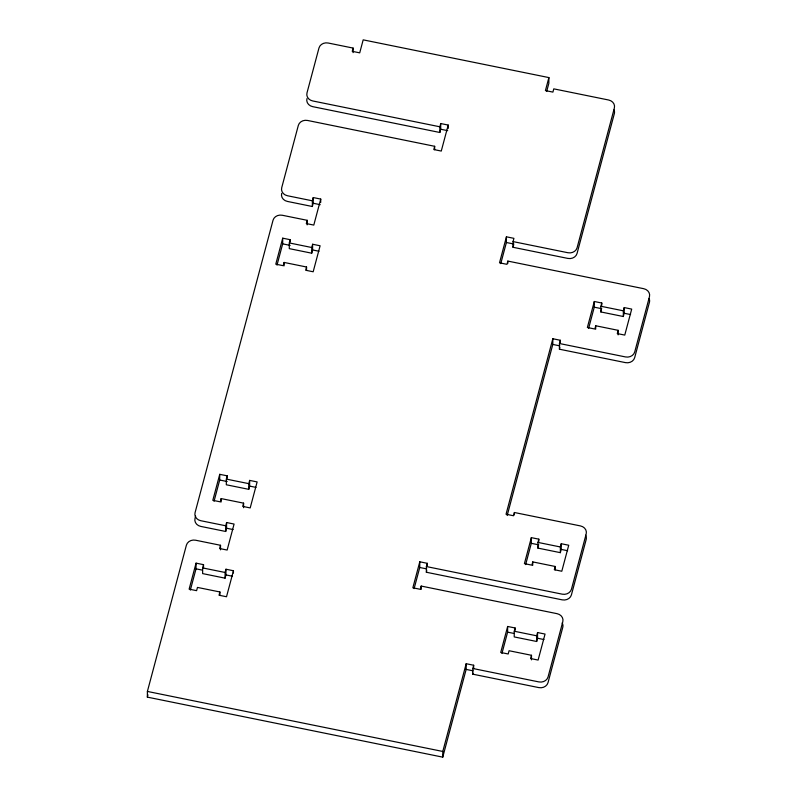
<?xml version="1.0" encoding="UTF-8"?>
<svg xmlns="http://www.w3.org/2000/svg" width="797" height="797" viewBox="0 0 797 797"><rect width="100%" height="100%" fill="white"/><g stroke="black" fill="none" stroke-linecap="round" stroke-linejoin="round"><path stroke-width="1.2" d="M473.637 668.653L473.667 665.236L466.185 663.722L466.145 669.41L442.753 757.15L147.355 697.126L147.395 691.437L186.388 545.198A7.681 6.675 0.4 0 1 195.604 540.217L220.53 545.287L220.5 549.83M190.344 590.109L196.022 568.839L196.062 563.15L203.534 564.665L203.514 568.082M203.534 564.665L202.667 567.922L202.627 573.601L225.063 578.164L225.93 574.916L225.969 569.227L233.451 570.752L233.431 573.023M214.034 501.283L219.703 480.013L219.743 474.325L227.225 475.839L227.205 478.12M219.882 595.389L219.902 591.972L197.467 587.419L196.6 590.667L189.128 589.142L196.062 563.15M221.128 502L221.158 498.593L243.593 503.146L243.563 507.699M225.063 578.164L225.103 572.475L225.969 569.227M195.624 516.107L195.016 518.389A7.681 6.675 0.4 0 0 200.764 526.409L225.69 531.469L225.73 525.781L226.597 522.533L234.079 524.057L227.145 550.05L219.663 548.535L220.53 545.287M227.225 475.839L226.358 479.097L226.318 484.775L248.754 489.338L249.62 486.09L249.66 480.402L257.132 481.926L250.198 507.918L242.726 506.404L243.593 503.146M225.69 531.469L226.557 528.222L226.597 522.533M248.754 489.338L248.794 483.649L249.66 480.402M276.997 265.132L282.676 243.862L282.716 238.173L290.188 239.698L290.178 241.969M284.101 265.859L284.121 262.442L306.556 267.005L306.536 270.412M290.188 239.698L289.321 242.946L289.281 248.634L311.717 253.197L312.583 249.939L312.623 244.251L320.105 245.775L313.171 271.777L305.689 270.253L306.556 267.005M307.154 224.864L307.184 220.311L282.258 215.25A7.681 6.675 0.4 0 0 273.042 220.221L195.056 512.7A7.681 6.675 0.4 0 0 200.804 520.72L225.73 525.781M311.717 253.197L311.757 247.508L312.623 244.251M281.67 193.412A7.681 6.675 0.4 0 0 287.418 201.432L312.344 206.503L312.384 200.814L313.251 197.566L320.733 199.081L320.703 202.498M312.344 206.503L313.211 203.255L313.251 197.566M353.081 52.632L353.111 48.079L328.185 43.018A7.681 6.675 0.4 0 0 318.969 47.989L306.984 92.94A7.681 6.675 0.4 0 0 312.733 100.96L439.864 126.793L439.824 132.481L312.693 106.649A7.681 6.675 0.4 0 1 306.945 98.629M414.111 588.604L419.75 567.484L419.79 561.795L427.262 563.31L427.252 565.591M421.175 589.471L421.195 586.064L557.053 613.67A7.681 6.675 0.4 0 1 562.802 621.69L548.067 676.932A7.681 6.675 0.4 0 1 538.852 681.913L472.8 668.484L473.667 665.236M585.576 535.195A7.681 6.675 0.4 0 1 586.154 539.629L571.419 594.881A7.681 6.675 0.4 0 1 562.214 599.852L426.355 572.246L426.395 566.557L427.262 563.31M434.634 149.706L434.664 146.299L307.532 120.457A7.681 6.675 0.4 0 0 298.317 125.438L281.71 187.723A7.681 6.675 0.4 0 0 287.458 195.743L312.384 200.814M439.824 132.481L440.691 129.234L440.731 123.545L448.203 125.069L448.183 128.476M442.753 757.15L442.793 751.461L466.185 663.722M562.174 622.935A7.681 6.675 0.4 0 1 562.762 627.378L548.027 682.621A7.681 6.675 0.4 0 1 538.812 687.602L472.76 674.172L472.8 668.484M500.765 263.628L506.394 242.507L506.434 236.819L513.916 238.343L513.049 241.591L513.009 247.279L567.853 258.417A7.681 6.675 0.4 0 0 577.058 253.446L614.318 113.712A7.681 6.675 0.4 0 0 614.049 109.906M507.838 263.359L507.848 261.087L643.707 288.693A7.681 6.675 0.4 0 1 649.455 296.713L634.721 351.955A7.681 6.675 0.4 0 1 625.506 356.936L559.454 343.517L560.321 340.269L552.839 338.745L506.045 514.234L513.527 515.749L514.394 512.501L580.445 525.92A7.681 6.675 0.4 0 1 586.193 533.94L571.459 589.192A7.681 6.675 0.4 0 1 562.254 594.173L426.395 566.557M501.941 653.43L507.609 632.151L507.649 626.472L515.131 627.986L515.111 630.258M514.374 514.772L514.394 512.501M515.131 627.986L514.264 631.234L514.224 636.923L536.66 641.485L537.527 638.238L537.567 632.549L545.048 634.063L538.114 660.065L530.633 658.541L531.499 655.293L509.064 650.731L508.197 653.988L500.725 652.464L507.649 626.472M525.631 564.605L531.3 543.325L531.34 537.646L538.812 539.161L538.802 541.432M531.469 659.846L531.499 655.293M532.725 565.322L532.755 561.905L555.19 566.468L555.16 569.885M536.66 641.485L536.7 635.797L537.567 632.549M555.19 566.468L554.323 569.716L561.795 571.24L568.729 545.238L561.247 543.723L561.208 549.412L560.341 552.66L537.905 548.097L537.945 542.408L538.812 539.161M353.111 48.079L352.244 51.327L359.716 52.851L363.183 39.85L548.894 77.588L548.854 83.277L546.692 91.396M507.181 515.529L552.799 344.434L552.839 338.745M649.137 298.596A7.681 6.675 0.4 0 1 649.416 302.402L634.681 357.644A7.681 6.675 0.4 0 1 625.466 362.625L559.414 349.206L559.454 343.517M560.301 342.541L560.321 340.269M560.341 552.66L560.381 546.971L561.247 543.723M588.594 328.454L594.263 307.184L594.303 301.495L601.785 303.019L601.765 305.291M595.698 329.171L595.718 325.764L618.153 330.327L618.123 334.87M618.153 330.327L617.286 333.574L624.768 335.089L631.702 309.097L624.22 307.572L624.181 313.261L623.314 316.509L600.878 311.956L600.918 306.267L601.785 303.019M623.314 316.509L623.354 310.82L624.22 307.572M147.355 697.126L147.963 694.835M219.743 474.325L212.809 500.317L220.291 501.841L221.158 498.593M282.716 238.173L275.782 264.176L283.254 265.69L284.121 262.442M307.184 220.311L306.317 223.559L313.799 225.083L320.733 199.081M219.902 591.972L219.036 595.229L226.517 596.744L233.451 570.752M434.664 146.299L433.797 149.547L441.269 151.061L448.203 125.069M439.864 126.793L440.731 123.545M419.79 561.795L412.856 587.788L420.328 589.312L421.195 586.064M506.434 236.819L499.51 262.821L506.982 264.335L507.848 261.087M548.894 77.588L545.427 90.589L552.909 92.103L553.776 88.856L608.619 100.004A7.681 6.675 0.4 0 1 614.357 108.023L577.098 247.757A7.681 6.675 0.4 0 1 567.892 252.729L513.049 241.591M426.355 572.246L426.793 570.622M513.009 247.279L513.657 244.838M472.76 674.172L473.029 673.156M559.414 349.206L559.902 347.372M531.34 537.646L524.406 563.638L531.888 565.163L532.755 561.905M594.303 301.495L587.369 327.497L594.851 329.012L595.718 325.764M537.905 548.097L538.483 545.935M600.878 311.956L601.456 309.784M440.691 129.234L447.695 130.658M313.211 203.255L320.225 204.68M506.394 242.507L513.876 244.031M289.321 242.946L311.757 247.508M600.918 306.267L623.354 310.82M282.676 243.862L290.148 245.386M312.583 249.939L318.999 251.244M594.263 307.184L601.745 308.698M624.181 313.261L630.586 314.566M552.799 344.434L559.813 345.858M226.358 479.097L248.794 483.649M537.945 542.408L560.381 546.971M219.703 480.013L227.185 481.527M249.62 486.09L256.026 487.395M531.3 543.325L538.772 544.849M561.208 549.412L567.623 550.707M226.557 528.222L233.103 529.557M419.75 567.484L426.754 568.909M202.667 567.922L225.103 572.475M514.264 631.234L536.7 635.797M196.022 568.839L202.428 570.134M225.93 574.916L232.345 576.221M507.609 632.151L514.025 633.456M537.527 638.238L543.933 639.533M466.145 669.41L473.159 670.835M147.395 691.437L442.793 751.461"/></g></svg>
